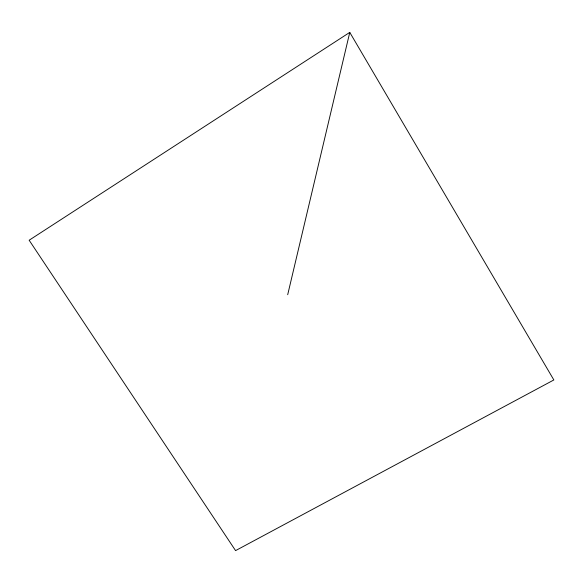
<?xml version="1.0" encoding="UTF-8"?>
<svg xmlns="http://www.w3.org/2000/svg" width="583" height="583" viewBox="0 0 583 583"><rect width="100%" height="100%" fill="white"/><g stroke="black" fill="none" stroke-linecap="round" stroke-linejoin="round"><path stroke-width="0.87" d="M287.696 294.714L349.771 32.386L29.15 240.225L235.576 550.614L553.85 379.956L349.771 32.386"/></g></svg>
